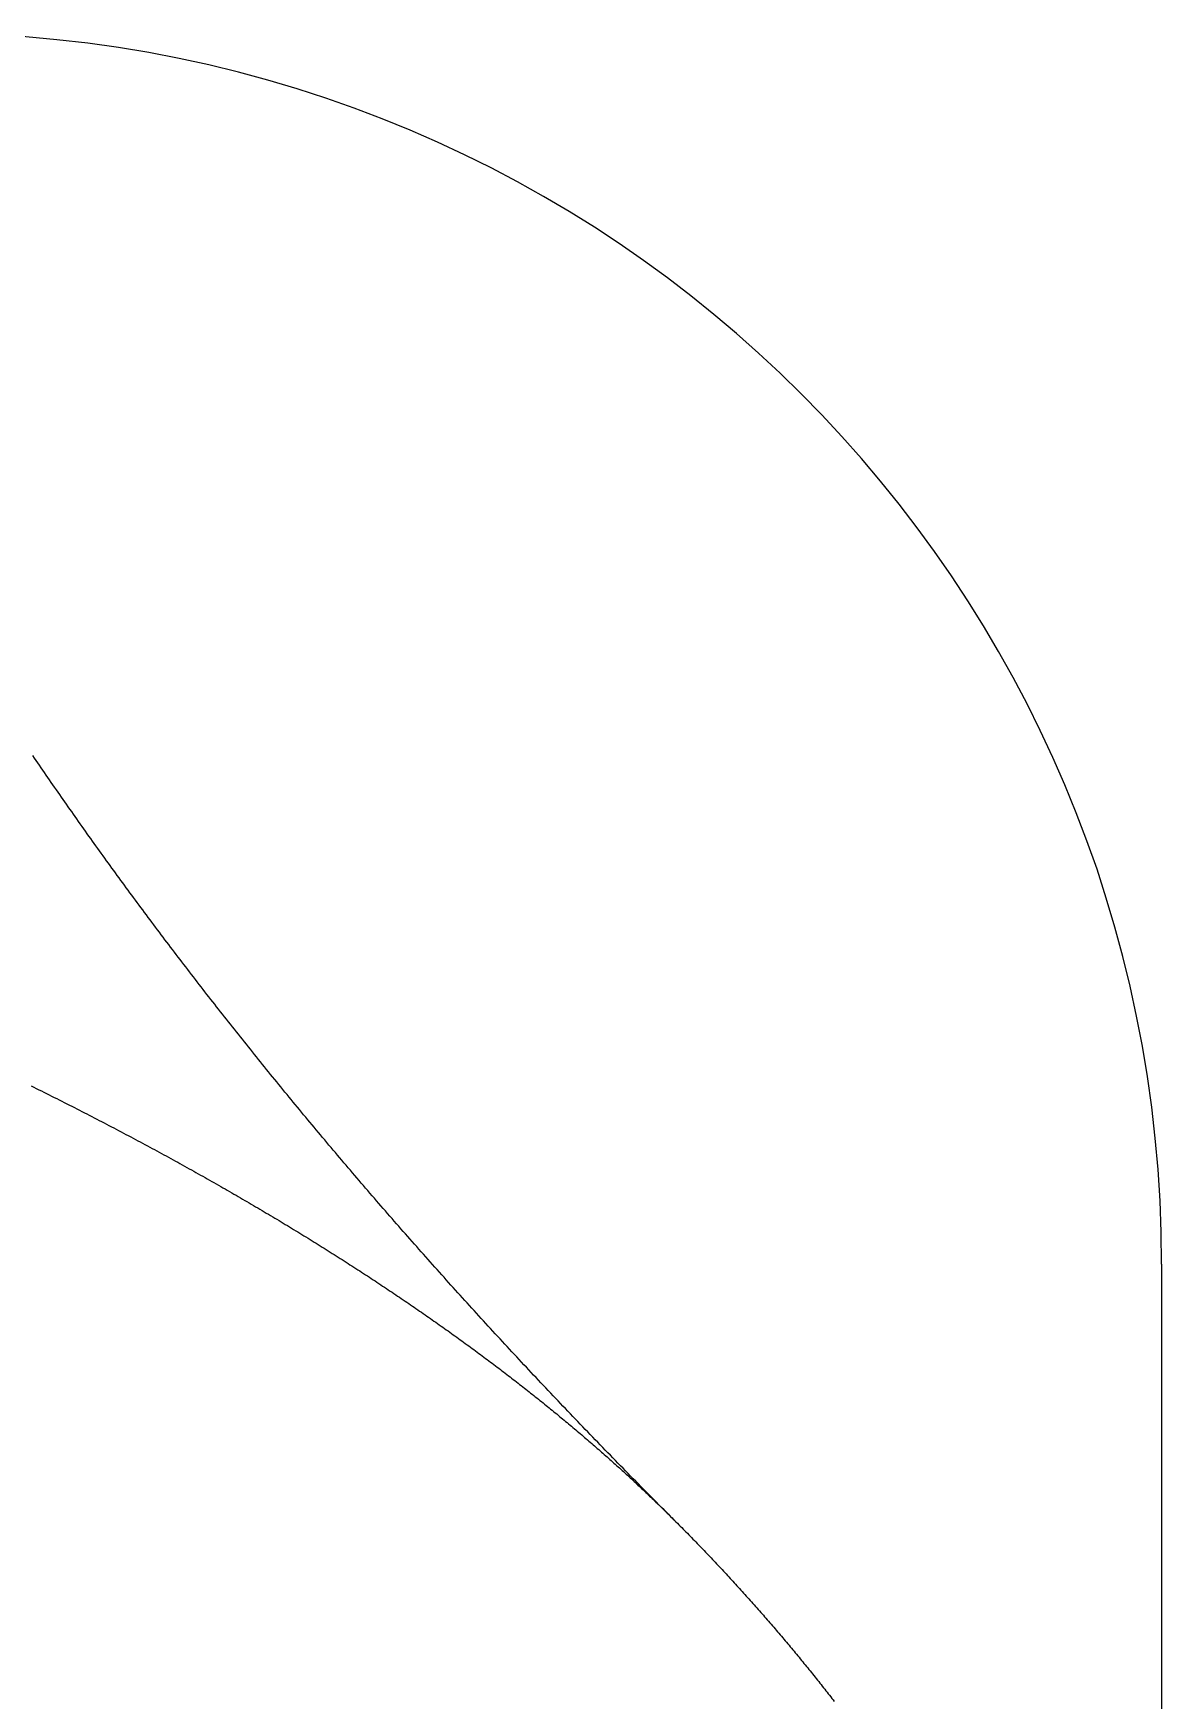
# Model space of a CAD drawing. Extents: x -14 to 315, y -179 to 16.
# Drawn here: x 62.75 to 73.75, y -129.76 to -113.5 of the extents above; entities that cross this region are included whole.
import ezdxf

# ---------------------------------------------------------------- set-up
doc = ezdxf.new("R2010")
doc.units = 0
doc.layers.add('BLACK', color=7, linetype='CONTINUOUS')

msp = doc.modelspace()

# ---------------------------------------------------------------- linework, layer by layer
at = {"layer": 'BLACK', "linetype": 'CONTINUOUS'}
for p, q in [((62.759735, -120.56626), (62.743647, -120.542569)), ((62.775852, -120.589957), (62.759735, -120.56626)), ((62.791998, -120.613661), (62.775852, -120.589957)), ((62.808172, -120.637371), (62.791998, -120.613661)), ((62.824375, -120.661088), (62.808172, -120.637371)), ((62.840607, -120.684812), (62.824375, -120.661088)), ((62.856867, -120.708541), (62.840607, -120.684812)), ((62.873156, -120.732278), (62.856867, -120.708541)), ((62.889474, -120.756021), (62.873156, -120.732278)), ((62.905821, -120.779771), (62.889474, -120.756021)), ((62.922196, -120.803527), (62.905821, -120.779771)), ((62.9386, -120.827289), (62.922196, -120.803527)), ((62.955033, -120.851058), (62.9386, -120.827289)), ((62.971495, -120.874834), (62.955033, -120.851058)), ((62.987986, -120.898616), (62.971495, -120.874834)), ((63.004505, -120.922405), (62.987986, -120.898616)), ((63.021054, -120.9462), (63.004505, -120.922405)), ((63.037631, -120.970001), (63.021054, -120.9462)), ((63.054237, -120.993809), (63.037631, -120.970001)), ((63.070872, -121.017624), (63.054237, -120.993809)), ((63.087536, -121.041445), (63.070872, -121.017624)), ((63.104229, -121.065273), (63.087536, -121.041445)), ((63.120951, -121.089107), (63.104229, -121.065273)), ((63.137702, -121.112947), (63.120951, -121.089107)), ((63.154482, -121.136794), (63.137702, -121.112947)), ((63.171291, -121.160647), (63.154482, -121.136794)), ((63.188129, -121.184507), (63.171291, -121.160647)), ((63.204996, -121.208373), (63.188129, -121.184507)), ((63.221892, -121.232246), (63.204996, -121.208373)), ((63.238817, -121.256125), (63.221892, -121.232246)), ((63.255771, -121.280011), (63.238817, -121.256125)), ((63.272755, -121.303903), (63.255771, -121.280011)), ((63.289767, -121.327801), (63.272755, -121.303903)), ((63.306808, -121.351706), (63.289767, -121.327801)), ((63.323879, -121.375617), (63.306808, -121.351706)), ((63.340979, -121.399535), (63.323879, -121.375617)), ((63.358108, -121.423459), (63.340979, -121.399535)), ((63.375266, -121.447389), (63.358108, -121.423459)), ((63.392453, -121.471326), (63.375266, -121.447389)), ((63.40967, -121.49527), (63.392453, -121.471326)), ((63.426916, -121.519219), (63.40967, -121.49527)), ((63.444191, -121.543175), (63.426916, -121.519219)), ((63.461495, -121.567137), (63.444191, -121.543175)), ((63.478829, -121.591106), (63.461495, -121.567137)), ((63.496192, -121.615081), (63.478829, -121.591106)), ((63.513584, -121.639063), (63.496192, -121.615081)), ((63.531006, -121.663051), (63.513584, -121.639063)), ((63.548457, -121.687045), (63.531006, -121.663051)), ((63.565937, -121.711046), (63.548457, -121.687045)), ((63.583447, -121.735053), (63.565937, -121.711046)), ((63.600986, -121.759066), (63.583447, -121.735053)), ((63.618554, -121.783085), (63.600986, -121.759066)), ((63.636152, -121.807111), (63.618554, -121.783085)), ((63.653779, -121.831144), (63.636152, -121.807111)), ((63.671436, -121.855182), (63.653779, -121.831144)), ((63.689122, -121.879227), (63.671436, -121.855182)), ((63.706838, -121.903278), (63.689122, -121.879227)), ((63.724583, -121.927336), (63.706838, -121.903278)), ((63.742358, -121.9514), (63.724583, -121.927336)), ((63.760162, -121.97547), (63.742358, -121.9514)), ((63.777996, -121.999546), (63.760162, -121.97547)), ((63.79586, -122.023629), (63.777996, -121.999546)), ((63.813752, -122.047718), (63.79586, -122.023629)), ((63.831675, -122.071813), (63.813752, -122.047718)), ((63.849627, -122.095915), (63.831675, -122.071813)), ((63.867609, -122.120023), (63.849627, -122.095915)), ((63.88562, -122.144137), (63.867609, -122.120023)), ((63.903661, -122.168257), (63.88562, -122.144137)), ((63.921732, -122.192384), (63.903661, -122.168257)), ((63.939832, -122.216517), (63.921732, -122.192384)), ((63.957963, -122.240656), (63.939832, -122.216517)), ((63.976122, -122.264802), (63.957963, -122.240656)), ((63.994312, -122.288953), (63.976122, -122.264802)), ((64.012531, -122.313111), (63.994312, -122.288953)), ((64.03078, -122.337275), (64.012531, -122.313111)), ((64.049059, -122.361446), (64.03078, -122.337275)), ((64.067368, -122.385622), (64.049059, -122.361446)), ((64.085706, -122.409805), (64.067368, -122.385622)), ((64.104074, -122.433994), (64.085706, -122.409805)), ((64.122473, -122.458189), (64.104074, -122.433994)), ((64.1409, -122.482391), (64.122473, -122.458189)), ((64.159358, -122.506598), (64.1409, -122.482391)), ((64.177846, -122.530812), (64.159358, -122.506598)), ((64.196364, -122.555032), (64.177846, -122.530812)), ((64.214911, -122.579258), (64.196364, -122.555032)), ((64.233489, -122.603491), (64.214911, -122.579258)), ((64.252096, -122.627729), (64.233489, -122.603491)), ((64.270733, -122.651974), (64.252096, -122.627729)), ((64.289401, -122.676225), (64.270733, -122.651974)), ((64.308098, -122.700482), (64.289401, -122.676225)), ((64.326825, -122.724745), (64.308098, -122.700482)), ((64.345583, -122.749015), (64.326825, -122.724745)), ((64.36437, -122.77329), (64.345583, -122.749015)), ((64.383188, -122.797572), (64.36437, -122.77329)), ((64.402035, -122.82186), (64.383188, -122.797572)), ((64.420913, -122.846154), (64.402035, -122.82186)), ((64.43982, -122.870454), (64.420913, -122.846154)), ((64.458758, -122.89476), (64.43982, -122.870454)), ((64.477726, -122.919072), (64.458758, -122.89476)), ((64.496725, -122.943391), (64.477726, -122.919072)), ((64.515753, -122.967715), (64.496725, -122.943391)), ((64.534811, -122.992046), (64.515753, -122.967715)), ((64.5539, -123.016383), (64.534811, -122.992046)), ((64.573019, -123.040726), (64.5539, -123.016383)), ((64.592168, -123.065075), (64.573019, -123.040726)), ((64.611347, -123.08943), (64.592168, -123.065075)), ((64.630557, -123.113791), (64.611347, -123.08943)), ((64.649797, -123.138158), (64.630557, -123.113791)), ((64.669067, -123.162532), (64.649797, -123.138158)), ((64.688368, -123.186911), (64.669067, -123.162532)), ((64.707698, -123.211296), (64.688368, -123.186911)), ((64.72706, -123.235688), (64.707698, -123.211296)), ((64.746451, -123.260085), (64.72706, -123.235688)), ((64.765873, -123.284489), (64.746451, -123.260085)), ((64.785325, -123.308899), (64.765873, -123.284489)), ((64.804808, -123.333315), (64.785325, -123.308899)), ((64.824321, -123.357736), (64.804808, -123.333315)), ((64.843865, -123.382164), (64.824321, -123.357736)), ((64.863438, -123.406598), (64.843865, -123.382164)), ((64.883043, -123.431038), (64.863438, -123.406598)), ((64.902678, -123.455484), (64.883043, -123.431038)), ((64.922343, -123.479936), (64.902678, -123.455484)), ((64.942039, -123.504394), (64.922343, -123.479936)), ((64.961766, -123.528858), (64.942039, -123.504394)), ((64.981522, -123.553327), (64.961766, -123.528858)), ((65.00131, -123.577803), (64.981522, -123.553327)), ((65.021128, -123.602285), (65.00131, -123.577803)), ((65.040977, -123.626773), (65.021128, -123.602285)), ((65.060856, -123.651267), (65.040977, -123.626773)), ((65.080766, -123.675767), (65.060856, -123.651267)), ((65.100707, -123.700273), (65.080766, -123.675767)), ((65.120678, -123.724785), (65.100707, -123.700273)), ((62.725413, -123.763059), (62.750585, -123.775508)), ((62.750585, -123.775508), (62.77573, -123.787965)), ((62.77573, -123.787965), (62.800808, -123.800412)), ((62.800808, -123.800412), (62.825859, -123.812867)), ((62.825859, -123.812867), (62.850843, -123.825312)), ((62.850843, -123.825312), (62.8758, -123.837766)), ((62.8758, -123.837766), (62.900691, -123.850209)), ((62.900691, -123.850209), (62.925554, -123.86266)), ((62.925554, -123.86266), (62.950351, -123.875101)), ((62.950351, -123.875101), (62.975121, -123.887551)), ((65.14068, -123.749302), (65.120678, -123.724785)), ((65.160712, -123.773826), (65.14068, -123.749302)), ((65.180776, -123.798356), (65.160712, -123.773826)), ((65.20087, -123.822891), (65.180776, -123.798356)), ((65.220994, -123.847433), (65.20087, -123.822891)), ((65.24115, -123.87198), (65.220994, -123.847433)), ((65.261336, -123.896534), (65.24115, -123.87198)), ((62.975121, -123.887551), (62.999825, -123.89999)), ((62.999825, -123.89999), (63.024501, -123.912437)), ((63.024501, -123.912437), (63.049113, -123.924874)), ((63.049113, -123.924874), (63.073696, -123.93732)), ((63.073696, -123.93732), (63.098214, -123.949754)), ((63.098214, -123.949754), (63.122705, -123.962198)), ((63.122705, -123.962198), (63.147131, -123.97463)), ((63.147131, -123.97463), (63.171529, -123.987071)), ((63.171529, -123.987071), (63.195862, -123.999502)), ((63.195862, -123.999502), (63.220168, -124.011941)), ((63.220168, -124.011941), (63.244409, -124.024369)), ((63.244409, -124.024369), (63.268623, -124.036806)), ((63.268623, -124.036806), (63.292772, -124.049232)), ((65.281553, -123.921093), (65.261336, -123.896534)), ((65.301801, -123.945658), (65.281553, -123.921093)), ((65.322079, -123.97023), (65.301801, -123.945658)), ((65.342389, -123.994807), (65.322079, -123.97023)), ((65.362729, -124.01939), (65.342389, -123.994807)), ((65.3831, -124.043979), (65.362729, -124.01939)), ((65.403502, -124.068574), (65.3831, -124.043979)), ((63.292772, -124.049232), (63.316894, -124.061666)), ((63.316894, -124.061666), (63.340951, -124.07409)), ((63.340951, -124.07409), (63.364981, -124.086522)), ((63.364981, -124.086522), (63.388947, -124.098944)), ((63.388947, -124.098944), (63.412885, -124.111374)), ((63.412885, -124.111374), (63.436759, -124.123793)), ((63.436759, -124.123793), (63.460606, -124.13622)), ((63.460606, -124.13622), (63.48439, -124.148637)), ((63.48439, -124.148637), (63.508146, -124.161062)), ((63.508146, -124.161062), (63.531838, -124.173477)), ((63.531838, -124.173477), (63.555503, -124.185899)), ((63.555503, -124.185899), (63.579104, -124.198312)), ((63.579104, -124.198312), (63.602679, -124.210732)), ((65.423935, -124.093174), (65.403502, -124.068574)), ((65.444399, -124.117781), (65.423935, -124.093174)), ((65.464894, -124.142394), (65.444399, -124.117781)), ((65.485419, -124.167012), (65.464894, -124.142394)), ((65.505976, -124.191636), (65.485419, -124.167012)), ((65.526564, -124.216267), (65.505976, -124.191636)), ((63.602679, -124.210732), (63.62619, -124.223141)), ((63.62619, -124.223141), (63.649673, -124.235559)), ((63.649673, -124.235559), (63.673094, -124.247966)), ((63.673094, -124.247966), (63.696487, -124.260382)), ((63.696487, -124.260382), (63.719818, -124.272787)), ((63.719818, -124.272787), (63.743121, -124.285199)), ((63.743121, -124.285199), (63.766362, -124.297601)), ((63.766362, -124.297601), (63.789575, -124.310012)), ((63.789575, -124.310012), (63.812726, -124.322411)), ((63.812726, -124.322411), (63.83585, -124.334819)), ((63.83585, -124.334819), (63.858911, -124.347216)), ((63.858911, -124.347216), (63.881946, -124.359621)), ((63.881946, -124.359621), (63.904918, -124.372016)), ((65.547182, -124.240903), (65.526564, -124.216267)), ((65.567832, -124.265545), (65.547182, -124.240903)), ((65.588512, -124.290192), (65.567832, -124.265545)), ((65.609224, -124.314846), (65.588512, -124.290192)), ((65.629966, -124.339506), (65.609224, -124.314846)), ((65.65074, -124.364171), (65.629966, -124.339506)), ((65.671545, -124.388842), (65.65074, -124.364171)), ((63.904918, -124.372016), (63.927863, -124.384418)), ((63.927863, -124.384418), (63.950746, -124.39681)), ((63.950746, -124.39681), (63.973601, -124.40921)), ((63.973601, -124.40921), (63.996396, -124.421599)), ((63.996396, -124.421599), (64.019163, -124.433996)), ((64.019163, -124.433996), (64.041868, -124.446382)), ((64.041868, -124.446382), (64.064546, -124.458777)), ((64.064546, -124.458777), (64.087163, -124.47116)), ((64.087163, -124.47116), (64.109753, -124.483552)), ((64.109753, -124.483552), (64.132282, -124.495933)), ((64.132282, -124.495933), (64.154783, -124.508322)), ((64.154783, -124.508322), (64.177224, -124.5207)), ((64.177224, -124.5207), (64.199638, -124.533086)), ((65.692381, -124.413519), (65.671545, -124.388842)), ((65.713248, -124.438202), (65.692381, -124.413519)), ((65.734146, -124.462891), (65.713248, -124.438202)), ((65.755075, -124.487585), (65.734146, -124.462891)), ((65.776036, -124.512286), (65.755075, -124.487585)), ((65.797027, -124.536991), (65.776036, -124.512286)), ((64.199638, -124.533086), (64.22199, -124.545461)), ((64.22199, -124.545461), (64.244316, -124.557845)), ((64.244316, -124.557845), (64.266581, -124.570217)), ((64.266581, -124.570217), (64.288819, -124.582597)), ((64.288819, -124.582597), (64.310997, -124.594967)), ((64.310997, -124.594967), (64.333148, -124.607345)), ((64.333148, -124.607345), (64.355238, -124.619711)), ((64.355238, -124.619711), (64.377301, -124.632086)), ((64.377301, -124.632086), (64.399305, -124.64445)), ((64.399305, -124.64445), (64.421281, -124.656822)), ((64.421281, -124.656822), (64.443198, -124.669183)), ((64.443198, -124.669183), (64.465087, -124.681551)), ((64.465087, -124.681551), (64.486917, -124.693909)), ((64.486917, -124.693909), (64.50872, -124.706275)), ((65.81805, -124.561704), (65.797027, -124.536991)), ((65.839104, -124.586421), (65.81805, -124.561704)), ((65.860189, -124.611145), (65.839104, -124.586421)), ((65.881305, -124.635874), (65.860189, -124.611145)), ((65.902453, -124.660609), (65.881305, -124.635874)), ((65.923632, -124.68535), (65.902453, -124.660609)), ((65.944842, -124.710097), (65.923632, -124.68535)), ((64.50872, -124.706275), (64.530464, -124.71863)), ((64.530464, -124.71863), (64.55218, -124.730993)), ((64.55218, -124.730993), (64.573837, -124.743345)), ((64.573837, -124.743345), (64.595468, -124.755705)), ((64.595468, -124.755705), (64.617039, -124.768054)), ((64.617039, -124.768054), (64.638583, -124.78041)), ((64.638583, -124.78041), (64.660069, -124.792756)), ((64.660069, -124.792756), (64.681527, -124.80511)), ((64.681527, -124.80511), (64.702927, -124.817453)), ((64.702927, -124.817453), (64.7243, -124.829803)), ((64.7243, -124.829803), (64.745615, -124.842143)), ((64.745615, -124.842143), (64.766902, -124.85449)), ((64.766902, -124.85449), (64.788131, -124.866827)), ((65.966084, -124.734849), (65.944842, -124.710097)), ((65.987357, -124.759607), (65.966084, -124.734849)), ((66.008661, -124.784371), (65.987357, -124.759607)), ((66.029997, -124.809141), (66.008661, -124.784371)), ((66.051363, -124.833917), (66.029997, -124.809141)), ((66.072762, -124.858698), (66.051363, -124.833917)), ((64.788131, -124.866827), (64.809334, -124.879171)), ((64.809334, -124.879171), (64.830478, -124.891505)), ((64.830478, -124.891505), (64.851596, -124.903846)), ((64.851596, -124.903846), (64.872655, -124.916176)), ((64.872655, -124.916176), (64.893688, -124.928514)), ((64.893688, -124.928514), (64.914662, -124.940841)), ((64.914662, -124.940841), (64.935611, -124.953176)), ((64.935611, -124.953176), (64.956501, -124.9655)), ((64.956501, -124.9655), (64.977365, -124.977831)), ((64.977365, -124.977831), (64.998171, -124.990152)), ((64.998171, -124.990152), (65.018951, -125.00248)), ((65.018951, -125.00248), (65.039673, -125.014797)), ((65.039673, -125.014797), (65.060369, -125.027122)), ((66.094191, -124.883485), (66.072762, -124.858698)), ((66.115653, -124.908278), (66.094191, -124.883485)), ((66.137145, -124.933076), (66.115653, -124.908278)), ((66.158669, -124.95788), (66.137145, -124.933076)), ((66.180224, -124.98269), (66.158669, -124.95788)), ((66.201811, -125.007506), (66.180224, -124.98269)), ((66.22343, -125.032327), (66.201811, -125.007506)), ((65.060369, -125.027122), (65.081007, -125.039436)), ((65.081007, -125.039436), (65.101619, -125.051758)), ((65.101619, -125.051758), (65.122174, -125.064068)), ((65.122174, -125.064068), (65.142702, -125.076387)), ((65.142702, -125.076387), (65.163174, -125.088694)), ((65.163174, -125.088694), (65.183619, -125.101009)), ((65.183619, -125.101009), (65.204007, -125.113313)), ((65.204007, -125.113313), (65.224369, -125.125625)), ((65.224369, -125.125625), (65.244674, -125.137925)), ((65.244674, -125.137925), (65.264953, -125.150233)), ((65.264953, -125.150233), (65.285176, -125.162531)), ((65.285176, -125.162531), (65.305372, -125.174836)), ((65.305372, -125.174836), (65.325512, -125.187129)), ((66.24508, -125.057154), (66.22343, -125.032327)), ((66.266761, -125.081987), (66.24508, -125.057154)), ((66.288474, -125.106826), (66.266761, -125.081987)), ((66.310218, -125.13167), (66.288474, -125.106826)), ((66.331995, -125.15652), (66.310218, -125.13167)), ((66.353802, -125.181375), (66.331995, -125.15652)), ((66.375642, -125.206236), (66.353802, -125.181375)), ((65.325512, -125.187129), (65.345626, -125.199431)), ((65.345626, -125.199431), (65.365683, -125.211721)), ((65.365683, -125.211721), (65.385715, -125.224019)), ((65.385715, -125.224019), (65.40569, -125.236306)), ((65.40569, -125.236306), (65.42564, -125.248601)), ((65.42564, -125.248601), (65.445533, -125.260884)), ((65.445533, -125.260884), (65.4654, -125.273175)), ((65.4654, -125.273175), (65.485212, -125.285455)), ((65.485212, -125.285455), (65.504998, -125.297742)), ((65.504998, -125.297742), (65.524728, -125.310019)), ((65.524728, -125.310019), (65.544432, -125.322303)), ((65.544432, -125.322303), (65.564081, -125.334576)), ((65.564081, -125.334576), (65.583704, -125.346856)), ((66.397512, -125.231103), (66.375642, -125.206236)), ((66.419415, -125.255976), (66.397512, -125.231103)), ((66.441349, -125.280854), (66.419415, -125.255976)), ((66.463315, -125.305738), (66.441349, -125.280854)), ((66.485313, -125.330627), (66.463315, -125.305738)), ((66.507342, -125.355523), (66.485313, -125.330627)), ((65.583704, -125.346856), (65.603271, -125.359126)), ((65.603271, -125.359126), (65.622813, -125.371402)), ((65.622813, -125.371402), (65.6423, -125.383668)), ((65.6423, -125.383668), (65.66176, -125.395942)), ((65.66176, -125.395942), (65.681166, -125.408204)), ((65.681166, -125.408204), (65.700546, -125.420473)), ((65.700546, -125.420473), (65.719872, -125.432732)), ((65.719872, -125.432732), (65.739171, -125.444998)), ((65.739171, -125.444998), (65.758416, -125.457253)), ((65.758416, -125.457253), (65.777635, -125.469515)), ((65.777635, -125.469515), (65.7968, -125.481767)), ((65.7968, -125.481767), (65.815939, -125.494026)), ((65.815939, -125.494026), (65.835024, -125.506273)), ((65.835024, -125.506273), (65.854083, -125.518528)), ((66.529403, -125.380424), (66.507342, -125.355523)), ((66.551496, -125.40533), (66.529403, -125.380424)), ((66.57362, -125.430242), (66.551496, -125.40533)), ((66.595776, -125.45516), (66.57362, -125.430242)), ((66.617964, -125.480083), (66.595776, -125.45516)), ((66.640184, -125.505013), (66.617964, -125.480083)), ((66.662435, -125.529947), (66.640184, -125.505013)), ((73.75, -125.5), (73.75, -166.5)), ((65.854083, -125.518528), (65.873089, -125.530772)), ((65.873089, -125.530772), (65.892068, -125.543024)), ((65.892068, -125.543024), (65.910994, -125.555264)), ((65.910994, -125.555264), (65.929894, -125.567512)), ((65.929894, -125.567512), (65.94874, -125.579748)), ((65.94874, -125.579748), (65.96756, -125.591992)), ((65.96756, -125.591992), (65.986328, -125.604225)), ((65.986328, -125.604225), (66.005069, -125.616465)), ((66.005069, -125.616465), (66.023757, -125.628695)), ((66.023757, -125.628695), (66.04242, -125.640931)), ((66.04242, -125.640931), (66.061029, -125.653157)), ((66.061029, -125.653157), (66.079613, -125.665389)), ((66.079613, -125.665389), (66.098144, -125.677611)), ((66.684719, -125.554888), (66.662435, -125.529947)), ((66.707034, -125.579833), (66.684719, -125.554888)), ((66.729381, -125.604785), (66.707034, -125.579833)), ((66.75176, -125.629742), (66.729381, -125.604785)), ((66.774171, -125.654705), (66.75176, -125.629742)), ((66.796614, -125.679673), (66.774171, -125.654705)), ((66.098144, -125.677611), (66.116649, -125.68984)), ((66.116649, -125.68984), (66.135101, -125.702058)), ((66.135101, -125.702058), (66.153528, -125.714283)), ((66.153528, -125.714283), (66.171903, -125.726497)), ((66.171903, -125.726497), (66.190251, -125.738718)), ((66.190251, -125.738718), (66.208548, -125.750928)), ((66.208548, -125.750928), (66.226819, -125.763146)), ((66.226819, -125.763146), (66.245037, -125.775352)), ((66.245037, -125.775352), (66.26323, -125.787566)), ((66.26323, -125.787566), (66.281371, -125.799768)), ((66.281371, -125.799768), (66.299487, -125.811978)), ((66.299487, -125.811978), (66.317551, -125.824177)), ((66.317551, -125.824177), (66.335589, -125.836382)), ((66.819088, -125.704647), (66.796614, -125.679673)), ((66.841595, -125.729626), (66.819088, -125.704647)), ((66.864134, -125.754611), (66.841595, -125.729626)), ((66.886704, -125.779602), (66.864134, -125.754611)), ((66.909307, -125.804598), (66.886704, -125.779602)), ((66.931941, -125.829599), (66.909307, -125.804598)), ((66.954608, -125.854607), (66.931941, -125.829599)), ((66.335589, -125.836382), (66.353575, -125.848577)), ((66.353575, -125.848577), (66.371536, -125.860779)), ((66.371536, -125.860779), (66.389446, -125.87297)), ((66.389446, -125.87297), (66.40733, -125.885168)), ((66.40733, -125.885168), (66.425163, -125.897355)), ((66.425163, -125.897355), (66.44297, -125.909549)), ((66.44297, -125.909549), (66.460726, -125.921732)), ((66.460726, -125.921732), (66.478457, -125.933923)), ((66.478457, -125.933923), (66.496137, -125.946102)), ((66.496137, -125.946102), (66.513791, -125.958288)), ((66.513791, -125.958288), (66.531395, -125.970463)), ((66.531395, -125.970463), (66.548973, -125.982646)), ((66.548973, -125.982646), (66.5665, -125.994817)), ((66.5665, -125.994817), (66.584003, -126.006995)), ((66.977306, -125.87962), (66.954608, -125.854607)), ((67.000037, -125.904638), (66.977306, -125.87962)), ((67.0228, -125.929662), (67.000037, -125.904638)), ((67.045595, -125.954691), (67.0228, -125.929662)), ((67.068421, -125.979726), (67.045595, -125.954691)), ((67.091281, -126.004767), (67.068421, -125.979726)), ((66.584003, -126.006995), (66.601454, -126.019163)), ((66.601454, -126.019163), (66.618881, -126.031337)), ((66.618881, -126.031337), (66.636257, -126.0435)), ((66.636257, -126.0435), (66.653608, -126.055671)), ((66.653608, -126.055671), (66.670909, -126.06783)), ((66.670909, -126.06783), (66.688184, -126.079996)), ((66.688184, -126.079996), (66.70541, -126.092152)), ((66.70541, -126.092152), (66.72261, -126.104314)), ((66.72261, -126.104314), (66.73976, -126.116465)), ((66.73976, -126.116465), (66.756886, -126.128624)), ((66.756886, -126.128624), (66.773961, -126.140771)), ((66.773961, -126.140771), (66.791012, -126.152925)), ((66.791012, -126.152925), (66.808013, -126.165069)), ((67.114172, -126.029813), (67.091281, -126.004767)), ((67.137095, -126.054864), (67.114172, -126.029813)), ((67.16005, -126.079921), (67.137095, -126.054864)), ((67.183038, -126.104984), (67.16005, -126.079921)), ((67.206058, -126.130052), (67.183038, -126.104984)), ((67.22911, -126.155125), (67.206058, -126.130052)), ((67.252194, -126.180204), (67.22911, -126.155125)), ((66.808013, -126.165069), (66.824989, -126.177219)), ((66.824989, -126.177219), (66.841915, -126.189358)), ((66.841915, -126.189358), (66.858817, -126.201504)), ((66.858817, -126.201504), (66.875669, -126.213639)), ((66.875669, -126.213639), (66.892496, -126.225781)), ((66.892496, -126.225781), (66.909275, -126.237913)), ((66.909275, -126.237913), (66.926028, -126.250051)), ((66.926028, -126.250051), (66.942732, -126.262178)), ((66.942732, -126.262178), (66.959412, -126.274312)), ((66.959412, -126.274312), (66.976042, -126.286435)), ((66.976042, -126.286435), (66.992648, -126.298564)), ((66.992648, -126.298564), (67.009205, -126.310683)), ((67.009205, -126.310683), (67.025737, -126.322809)), ((67.275311, -126.205289), (67.252194, -126.180204)), ((67.298459, -126.230379), (67.275311, -126.205289)), ((67.321641, -126.255474), (67.298459, -126.230379)), ((67.344854, -126.280575), (67.321641, -126.255474)), ((67.3681, -126.305682), (67.344854, -126.280575)), ((67.391377, -126.330793), (67.3681, -126.305682)), ((67.025737, -126.322809), (67.042221, -126.334924)), ((67.042221, -126.334924), (67.05868, -126.347045)), ((67.05868, -126.347045), (67.075091, -126.359156)), ((67.075091, -126.359156), (67.091477, -126.371273)), ((67.091477, -126.371273), (67.107815, -126.38338)), ((67.107815, -126.38338), (67.124128, -126.395493)), ((67.124128, -126.395493), (67.140393, -126.407596)), ((67.140393, -126.407596), (67.156633, -126.419705)), ((67.156633, -126.419705), (67.172826, -126.431803)), ((67.172826, -126.431803), (67.188994, -126.443908)), ((67.188994, -126.443908), (67.205114, -126.456003)), ((67.205114, -126.456003), (67.22121, -126.468103)), ((67.22121, -126.468103), (67.237258, -126.480193)), ((67.237258, -126.480193), (67.253281, -126.49229)), ((67.414688, -126.355911), (67.391377, -126.330793)), ((67.43803, -126.381034), (67.414688, -126.355911)), ((67.461405, -126.406162), (67.43803, -126.381034)), ((67.484813, -126.431295), (67.461405, -126.406162)), ((67.508253, -126.456435), (67.484813, -126.431295)), ((67.531725, -126.481579), (67.508253, -126.456435)), ((67.55523, -126.506729), (67.531725, -126.481579)), ((67.253281, -126.49229), (67.269257, -126.504376)), ((67.269257, -126.504376), (67.285209, -126.516468)), ((67.285209, -126.516468), (67.301113, -126.52855)), ((67.301113, -126.52855), (67.316993, -126.540638)), ((67.316993, -126.540638), (67.332826, -126.552716)), ((67.332826, -126.552716), (67.348634, -126.5648)), ((67.348634, -126.5648), (67.364395, -126.576874)), ((67.364395, -126.576874), (67.380132, -126.588953)), ((67.380132, -126.588953), (67.395822, -126.601023)), ((67.395822, -126.601023), (67.411488, -126.613098)), ((67.411488, -126.613098), (67.427107, -126.625163)), ((67.427107, -126.625163), (67.442701, -126.637235)), ((67.442701, -126.637235), (67.45825, -126.649296)), ((67.578767, -126.531884), (67.55523, -126.506729)), ((67.602336, -126.557045), (67.578767, -126.531884)), ((67.625938, -126.582211), (67.602336, -126.557045)), ((67.649573, -126.607383), (67.625938, -126.582211)), ((67.67324, -126.63256), (67.649573, -126.607383)), ((67.69694, -126.657743), (67.67324, -126.63256)), ((67.45825, -126.649296), (67.473774, -126.661363)), ((67.473774, -126.661363), (67.489251, -126.67342)), ((67.489251, -126.67342), (67.504704, -126.685483)), ((67.504704, -126.685483), (67.520112, -126.697535)), ((67.520112, -126.697535), (67.535494, -126.709594)), ((67.535494, -126.709594), (67.550831, -126.721642)), ((67.550831, -126.721642), (67.566144, -126.733697)), ((67.566144, -126.733697), (67.581411, -126.745741)), ((67.581411, -126.745741), (67.596653, -126.757791)), ((67.596653, -126.757791), (67.61185, -126.769831)), ((67.61185, -126.769831), (67.627023, -126.781877)), ((67.627023, -126.781877), (67.64215, -126.793913)), ((67.64215, -126.793913), (67.657253, -126.805955)), ((67.657253, -126.805955), (67.67231, -126.817986)), ((67.720672, -126.68293), (67.69694, -126.657743)), ((67.744437, -126.708124), (67.720672, -126.68293)), ((67.768234, -126.733322), (67.744437, -126.708124)), ((67.792064, -126.758526), (67.768234, -126.733322)), ((67.815926, -126.783735), (67.792064, -126.758526)), ((67.839822, -126.80895), (67.815926, -126.783735)), ((67.67231, -126.817986), (67.687344, -126.830024)), ((67.687344, -126.830024), (67.702332, -126.842051)), ((67.702332, -126.842051), (67.717296, -126.854084)), ((67.717296, -126.854084), (67.732215, -126.866107)), ((67.732215, -126.866107), (67.74711, -126.878136)), ((67.74711, -126.878136), (67.761961, -126.890155)), ((67.761961, -126.890155), (67.776787, -126.90218)), ((67.776787, -126.90218), (67.791568, -126.914194)), ((67.791568, -126.914194), (67.806325, -126.926215)), ((67.806325, -126.926215), (67.821038, -126.938225)), ((67.821038, -126.938225), (67.835727, -126.950241)), ((67.835727, -126.950241), (67.850371, -126.962247)), ((67.863749, -126.83417), (67.839822, -126.80895)), ((67.850371, -126.962247), (67.864991, -126.974259)), ((67.88771, -126.859396), (67.863749, -126.83417)), ((67.911703, -126.884626), (67.88771, -126.859396)), ((67.935729, -126.909862), (67.911703, -126.884626)), ((67.959788, -126.935104), (67.935729, -126.909862)), ((67.983879, -126.960351), (67.959788, -126.935104)), ((68.008003, -126.985602), (67.983879, -126.960351)), ((67.864991, -126.974259), (67.879567, -126.986261)), ((67.879567, -126.986261), (67.894119, -126.998269)), ((67.894119, -126.998269), (67.908627, -127.010266)), ((67.908627, -127.010266), (67.923111, -127.02227)), ((67.923111, -127.02227), (67.937552, -127.034263)), ((67.937552, -127.034263), (67.951968, -127.046262)), ((67.951968, -127.046262), (67.96634, -127.058251)), ((67.96634, -127.058251), (67.980689, -127.070246)), ((67.980689, -127.070246), (67.994994, -127.082231)), ((67.994994, -127.082231), (68.009275, -127.094222)), ((68.03216, -127.01086), (68.008003, -126.985602)), ((68.009275, -127.094222), (68.023512, -127.106202)), ((68.023512, -127.106202), (68.037726, -127.118189)), ((68.056349, -127.036123), (68.03216, -127.01086)), ((68.037726, -127.118189), (68.051896, -127.130165)), ((68.051896, -127.130165), (68.066043, -127.142147)), ((68.080572, -127.061391), (68.056349, -127.036123)), ((68.104827, -127.086664), (68.080572, -127.061391)), ((68.129115, -127.111943), (68.104827, -127.086664)), ((68.153436, -127.137227), (68.129115, -127.111943)), ((68.066043, -127.142147), (68.080147, -127.154119)), ((68.080147, -127.154119), (68.094226, -127.166097)), ((68.094226, -127.166097), (68.108263, -127.178065)), ((68.108263, -127.178065), (68.122276, -127.190038)), ((68.122276, -127.190038), (68.136246, -127.202002)), ((68.136246, -127.202002), (68.150192, -127.213971)), ((68.150192, -127.213971), (68.164096, -127.22593)), ((68.17779, -127.162516), (68.153436, -127.137227)), ((68.164096, -127.22593), (68.177976, -127.237895)), ((68.202176, -127.187811), (68.17779, -127.162516)), ((68.177976, -127.237895), (68.191813, -127.24985)), ((68.191813, -127.24985), (68.205627, -127.261811)), ((68.226596, -127.213111), (68.202176, -127.187811)), ((68.205627, -127.261811), (68.219398, -127.273762)), ((68.219398, -127.273762), (68.233145, -127.285718)), ((68.251048, -127.238416), (68.226596, -127.213111)), ((68.233145, -127.285718), (68.246851, -127.297665)), ((68.275533, -127.263726), (68.251048, -127.238416)), ((68.300051, -127.289042), (68.275533, -127.263726)), ((68.324603, -127.314363), (68.300051, -127.289042)), ((68.246851, -127.297665), (68.260533, -127.309617)), ((68.260533, -127.309617), (68.274172, -127.321559)), ((68.274172, -127.321559), (68.287788, -127.333507)), ((68.287788, -127.333507), (68.301362, -127.345445)), ((68.301362, -127.345445), (68.314913, -127.357389)), ((68.314913, -127.357389), (68.328422, -127.369323)), ((68.349187, -127.339689), (68.324603, -127.314363)), ((68.328422, -127.369323), (68.341907, -127.381262)), ((68.341907, -127.381262), (68.35535, -127.393192)), ((68.373804, -127.36502), (68.349187, -127.339689)), ((68.35535, -127.393192), (68.36877, -127.405127)), ((68.36877, -127.405127), (68.382149, -127.417052)), ((68.398454, -127.390357), (68.373804, -127.36502)), ((68.382149, -127.417052), (68.395504, -127.428983)), ((68.395504, -127.428983), (68.408818, -127.440904)), ((68.423137, -127.415699), (68.398454, -127.390357)), ((68.408818, -127.440904), (68.422108, -127.452831)), ((68.422108, -127.452831), (68.435357, -127.464748)), ((68.447853, -127.441046), (68.423137, -127.415699)), ((68.472603, -127.466399), (68.447853, -127.441046)), ((68.435357, -127.464748), (68.448582, -127.47667)), ((68.448582, -127.47667), (68.461767, -127.488583)), ((68.461767, -127.488583), (68.474928, -127.500501)), ((68.497385, -127.491756), (68.472603, -127.466399)), ((68.474928, -127.500501), (68.488048, -127.512409)), ((68.488048, -127.512409), (68.501145, -127.524323)), ((68.5222, -127.517119), (68.497385, -127.491756)), ((68.501145, -127.524323), (68.514201, -127.536227)), ((68.514201, -127.536227), (68.527234, -127.548137)), ((68.547049, -127.542487), (68.5222, -127.517119)), ((68.527234, -127.548137), (68.540226, -127.560037)), ((68.540226, -127.560037), (68.553195, -127.571943)), ((68.57193, -127.567861), (68.547049, -127.542487)), ((68.553195, -127.571943), (68.566123, -127.583838)), ((68.566123, -127.583838), (68.579028, -127.59574)), ((68.596845, -127.593239), (68.57193, -127.567861)), ((68.579028, -127.59574), (68.591893, -127.607631)), ((68.591893, -127.607631), (68.604734, -127.619528)), ((68.621793, -127.618623), (68.596845, -127.593239)), ((68.604734, -127.619528), (68.617535, -127.631415)), ((68.646774, -127.644012), (68.621793, -127.618623)), ((68.617535, -127.631415), (68.630313, -127.643308)), ((68.630313, -127.643308), (68.643051, -127.655191)), ((68.643051, -127.655191), (68.655766, -127.66708)), ((68.671788, -127.669406), (68.646774, -127.644012)), ((68.655766, -127.66708), (68.668441, -127.678959)), ((68.668441, -127.678959), (68.681092, -127.690843)), ((68.696836, -127.694805), (68.671788, -127.669406)), ((68.681092, -127.690843), (68.693704, -127.702718)), ((68.693704, -127.702718), (68.706293, -127.714598)), ((68.721916, -127.72021), (68.696836, -127.694805)), ((68.706293, -127.714598), (68.718842, -127.726469)), ((68.718842, -127.726469), (68.731368, -127.738345)), ((68.74703, -127.745619), (68.721916, -127.72021)), ((68.731368, -127.738345), (68.743855, -127.750211)), ((68.743855, -127.750211), (68.756318, -127.762083)), ((68.772177, -127.771035), (68.74703, -127.745619)), ((68.756318, -127.762083), (68.768742, -127.773945)), ((68.768742, -127.773945), (68.781143, -127.785813)), ((68.797358, -127.796454), (68.772177, -127.771035)), ((68.781143, -127.785813), (68.793505, -127.797671)), ((68.793505, -127.797671), (68.805844, -127.809534)), ((68.822571, -127.82188), (68.797358, -127.796454)), ((68.805844, -127.809534), (68.818144, -127.821388)), ((68.818144, -127.821388), (68.83042, -127.833247)), ((68.847818, -127.84731), (68.822571, -127.82188)), ((68.83042, -127.833247), (68.842658, -127.845097)), ((68.842658, -127.845097), (68.854873, -127.856952)), ((68.873099, -127.872746), (68.847818, -127.84731)), ((68.854873, -127.856952), (68.867049, -127.868798)), ((68.867049, -127.868798), (68.879202, -127.880649)), ((68.898412, -127.898186), (68.873099, -127.872746)), ((68.879202, -127.880649), (68.891317, -127.89249)), ((68.891317, -127.89249), (68.903408, -127.904337)), ((68.923759, -127.923632), (68.898412, -127.898186)), ((68.903408, -127.904337), (68.915461, -127.916174)), ((68.915461, -127.916174), (68.927492, -127.928017)), ((68.949139, -127.949083), (68.923759, -127.923632)), ((68.927492, -127.928017), (68.939483, -127.93985)), ((68.939483, -127.93985), (68.951452, -127.951689)), ((68.974553, -127.974539), (68.949139, -127.949083)), ((68.951452, -127.951689), (68.963383, -127.963518)), ((68.963383, -127.963518), (68.975291, -127.975353)), ((69, -128), (68.974553, -127.974539)), ((68.975291, -127.975353), (68.987161, -127.987178)), ((68.987161, -127.987178), (68.999008, -127.999008)), ((68.999008, -127.999008), (69, -128)), ((69, -128), (69.013919, -128.013933)), ((69.013919, -128.013933), (69.027824, -128.02788)), ((69.027824, -128.02788), (69.041707, -128.041834)), ((69.041707, -128.041834), (69.055575, -128.055801)), ((69.055575, -128.055801), (69.069421, -128.069774)), ((69.069421, -128.069774), (69.083252, -128.083761)), ((69.083252, -128.083761), (69.097062, -128.097755)), ((69.097062, -128.097755), (69.110857, -128.111762)), ((69.110857, -128.111762), (69.12463, -128.125775)), ((69.12463, -128.125775), (69.138388, -128.139801)), ((69.138388, -128.139801), (69.152124, -128.153834)), ((69.152124, -128.153834), (69.165845, -128.16788)), ((69.165845, -128.16788), (69.179544, -128.181932)), ((69.179544, -128.181932), (69.193228, -128.195998)), ((69.193228, -128.195998), (69.20689, -128.210069)), ((69.20689, -128.210069), (69.220537, -128.224154)), ((69.220537, -128.224154), (69.234162, -128.238244)), ((69.234162, -128.238244), (69.247772, -128.252348)), ((69.247772, -128.252348), (69.26136, -128.266458)), ((69.26136, -128.266458), (69.274933, -128.280581)), ((69.274933, -128.280581), (69.288483, -128.29471)), ((69.288483, -128.29471), (69.302019, -128.308851)), ((69.302019, -128.308851), (69.315532, -128.322999)), ((69.315532, -128.322999), (69.32903, -128.337159)), ((69.32903, -128.337159), (69.342505, -128.351326)), ((69.342505, -128.351326), (69.355965, -128.365505)), ((69.355965, -128.365505), (69.369403, -128.379689)), ((69.369403, -128.379689), (69.382826, -128.393887)), ((69.382826, -128.393887), (69.396226, -128.40809)), ((69.396226, -128.40809), (69.409611, -128.422306)), ((69.409611, -128.422306), (69.422974, -128.436527)), ((69.422974, -128.436527), (69.436321, -128.450762)), ((69.436321, -128.450762), (69.449646, -128.465001)), ((69.449646, -128.465001), (69.462955, -128.479253)), ((69.462955, -128.479253), (69.476242, -128.493511)), ((69.476242, -128.493511), (69.489513, -128.507781)), ((69.489513, -128.507781), (69.502762, -128.522056)), ((69.502762, -128.522056), (69.515995, -128.536344)), ((69.515995, -128.536344), (69.529206, -128.550637)), ((69.529206, -128.550637), (69.542401, -128.564943)), ((69.542401, -128.564943), (69.555573, -128.579254)), ((69.555573, -128.579254), (69.56873, -128.593577)), ((69.56873, -128.593577), (69.581864, -128.607906)), ((69.581864, -128.607906), (69.594983, -128.622246)), ((69.594983, -128.622246), (69.608079, -128.636592)), ((69.608079, -128.636592), (69.621159, -128.65095)), ((69.621159, -128.65095), (69.634216, -128.665313)), ((69.634216, -128.665313), (69.647258, -128.679688)), ((69.647258, -128.679688), (69.660277, -128.694068)), ((69.660277, -128.694068), (69.67328, -128.70846)), ((69.67328, -128.70846), (69.68626, -128.722857)), ((69.68626, -128.722857), (69.699225, -128.737267)), ((69.699225, -128.737267), (69.712166, -128.75168)), ((69.712166, -128.75168), (69.725092, -128.766106)), ((69.725092, -128.766106), (69.737995, -128.780537)), ((69.737995, -128.780537), (69.750882, -128.794979)), ((69.750882, -128.794979), (69.763746, -128.809426)), ((69.763746, -128.809426), (69.776594, -128.823886)), ((69.776594, -128.823886), (69.789419, -128.838349)), ((69.789419, -128.838349), (69.802229, -128.852825)), ((69.802229, -128.852825), (69.815015, -128.867305)), ((69.815015, -128.867305), (69.827785, -128.881797)), ((69.827785, -128.881797), (69.840532, -128.896293)), ((69.840532, -128.896293), (69.853263, -128.910801)), ((69.853263, -128.910801), (69.865971, -128.925313)), ((69.865971, -128.925313), (69.878663, -128.939837)), ((69.878663, -128.939837), (69.891332, -128.954365)), ((69.891332, -128.954365), (69.903985, -128.968906)), ((69.903985, -128.968906), (69.916614, -128.983449)), ((69.916614, -128.983449), (69.929228, -128.998006)), ((69.929228, -128.998006), (69.941818, -129.012565)), ((69.941818, -129.012565), (69.954392, -129.027137)), ((69.954392, -129.027137), (69.966942, -129.041712)), ((69.966942, -129.041712), (69.979477, -129.056299)), ((69.979477, -129.056299), (69.991988, -129.07089)), ((69.991988, -129.07089), (70.004484, -129.085492)), ((70.004484, -129.085492), (70.016955, -129.100098)), ((70.016955, -129.100098), (70.029411, -129.114716)), ((70.029411, -129.114716), (70.041843, -129.129338)), ((70.041843, -129.129338), (70.054259, -129.143971)), ((70.054259, -129.143971), (70.066651, -129.158607)), ((70.066651, -129.158607), (70.079027, -129.173255)), ((70.079027, -129.173255), (70.09138, -129.187906)), ((70.09138, -129.187906), (70.103717, -129.202569)), ((70.103717, -129.202569), (70.116029, -129.217236)), ((70.116029, -129.217236), (70.128326, -129.231914)), ((70.128326, -129.231914), (70.140599, -129.246594)), ((70.140599, -129.246594), (70.152856, -129.261287)), ((70.152856, -129.261287), (70.165089, -129.275982)), ((70.165089, -129.275982), (70.177306, -129.29069)), ((70.177306, -129.29069), (70.189499, -129.3054)), ((70.189499, -129.3054), (70.201676, -129.320121)), ((70.201676, -129.320121), (70.213829, -129.334845)), ((70.213829, -129.334845), (70.225965, -129.349581)), ((70.225965, -129.349581), (70.238078, -129.36432)), ((70.238078, -129.36432), (70.250175, -129.37907)), ((70.250175, -129.37907), (70.262248, -129.393823)), ((70.262248, -129.393823), (70.274304, -129.408587)), ((70.274304, -129.408587), (70.286336, -129.423354)), ((70.286336, -129.423354), (70.298353, -129.438132)), ((70.298353, -129.438132), (70.310345, -129.452913)), ((70.310345, -129.452913), (70.322321, -129.467705)), ((70.322321, -129.467705), (70.334273, -129.482499)), ((70.334273, -129.482499), (70.346208, -129.497305)), ((70.346208, -129.497305), (70.358119, -129.512113)), ((70.358119, -129.512113), (70.370015, -129.526932)), ((70.370015, -129.526932), (70.381886, -129.541754)), ((70.381886, -129.541754), (70.39374, -129.556587)), ((70.39374, -129.556587), (70.405571, -129.571422)), ((70.405571, -129.571422), (70.417385, -129.586268)), ((70.417385, -129.586268), (70.429175, -129.601117)), ((70.429175, -129.601117), (70.440948, -129.615976)), ((70.440948, -129.615976), (70.452698, -129.630838)), ((70.452698, -129.630838), (70.46443, -129.64571)), ((70.46443, -129.64571), (70.476139, -129.660585)), ((70.476139, -129.660585), (70.487831, -129.675471)), ((70.487831, -129.675471), (70.499499, -129.690358)), ((70.499499, -129.690358), (70.511151, -129.705257)), ((70.511151, -129.705257), (70.522778, -129.720157)), ((70.522778, -129.720157), (70.534389, -129.735069)), ((70.534389, -129.735069), (70.545975, -129.749982)), ((70.545975, -129.749982), (70.557545, -129.764906))]:
    msp.add_line(p, q, dxfattribs=at)
at = {"layer": 'BLACK'}
msp.add_arc((61.75, -125.5), 12, 0, 90, dxfattribs=at)

doc.saveas('drawing.dxf')
